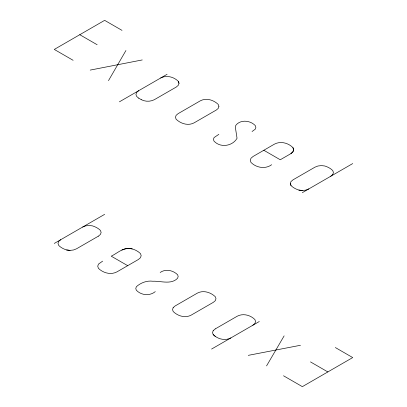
<?xml version="1.0" encoding="UTF-8"?>
<svg xmlns="http://www.w3.org/2000/svg" width="407" height="407" viewBox="0 0 407 407"><rect width="100%" height="100%" fill="white"/><g stroke="black" fill="none" stroke-linecap="round" stroke-linejoin="round"><path stroke-width="0.61" d="M308.796 188.929L305.749 190.12L302.355 190.507L298.921 190.1A20.075 11.589 0 0 1 291.005 185.531L290.303 183.547L290.969 181.588L293.035 179.828L314.962 167.17L317.974 165.995L321.403 165.593L324.837 166A20.075 11.589 0 0 1 332.753 170.569L333.44 172.553L332.743 174.537M160.653 78.012C166.483 74.908 173.784 76.811 178.307 81.329L179.009 83.308L178.312 85.292L176.282 87.032L154.289 99.725C150.285 101.76 145.401 101.755 141.397 99.725M213.202 330.647L212.5 332.636L213.202 334.615C217.73 339.128 225.03 341.03 230.861 337.932M108.491 80.642L125.931 50.524M266.56 365.903L284.137 335.867M263.812 150.259L280.265 159.763L290.913 153.617L292.908 151.816L293.61 149.715L292.948 147.634C288.232 142.888 280.565 140.868 274.466 144.119L253.108 156.451L250.997 158.226L250.269 160.312L250.961 162.408C256.303 167.821 265.333 169.378 271.652 164.733M290.913 153.617L292.943 151.836L293.645 149.735L292.948 147.634M138.67 90.705L136.63 92.445L135.933 94.424L136.599 96.388L138.604 98.102M98.402 236.157L100.443 234.412L101.145 232.433L100.443 230.448A20.075 11.589 0 0 0 92.516 225.885L89.087 225.478L85.653 225.885L82.641 227.055M330.713 176.277L332.753 174.532M213.197 330.652L215.237 328.912M252.849 325.239L254.874 323.499L255.576 321.52L254.909 319.556C250.376 315.043 243.06 313.11 237.22 316.219L215.227 328.912M60.729 239.708L58.659 241.468L57.998 243.427L58.7 245.411A20.075 11.589 0 0 0 66.616 249.979L70.045 250.386L73.443 250L76.491 248.809L98.413 236.152M119.404 101.826L167.099 74.288M218.859 134.335L214.057 137.576L213.436 139.331L213.985 141.076C220.294 148.107 232.555 146.245 237.042 138.283L235.46 127.991L235.77 125.381C240.435 119.276 250.371 120.289 255.326 125.636L255.876 127.406L255.275 129.182L252.06 131.512M54.284 243.427L104.645 214.352M102.63 261.152L98.428 264.143L97.731 266.249L98.428 268.35C103.21 273.041 110.846 275.142 116.977 271.861L138.334 259.529L140.446 257.753L141.173 255.667L140.486 253.571C137.266 250.575 133.064 248.499 128.612 248.458C121.958 248.407 116.911 253.449 111.243 256.181L127.701 265.679M160.175 272.466C165.598 268.63 173.168 270.258 177.65 274.791L178.18 276.551L177.549 278.312C171.169 284.925 160.714 280.835 152.823 281.237C146.851 280.423 140.822 282.743 136.376 286.681L135.77 288.456L136.325 290.227C141.26 295.406 149.669 296.23 155.281 291.631M302.355 192.648L352.716 163.573M211.594 349.053L259.29 321.52M121.891 250.035L125.005 248.881L128.648 248.479L132.255 248.86M90.217 70.09L142.247 59.941M248.28 355.352L300.452 345.284M298.921 190.1L302.355 190.507M66.616 249.979L70.045 250.386M122.014 30.377L104.645 20.35L54.284 49.425L73.118 60.302M79.782 34.707L97.146 44.729M138.594 98.107L141.407 99.72M335.353 347.547L352.716 357.575L302.355 386.65L283.516 375.773M310.485 361.904L327.849 371.932M213.207 334.61L215.237 336.35M290.303 183.547L291.005 185.531M178.307 81.329L179.009 83.308M218.91 106.385L218.274 108.364L216.285 110.043L194.083 122.863C188.095 126.058 180.784 123.703 176.124 119.241L175.458 117.282L176.124 115.323L178.118 113.645L200.32 100.824C206.283 97.609 213.578 99.959 218.218 104.411L218.91 106.385M173.173 307.621L172.532 309.595L173.224 311.574C177.869 316.025 185.16 318.376 191.127 315.155L213.324 302.34L215.323 300.661L215.985 298.697L215.323 296.739C210.663 292.282 203.347 289.926 197.359 293.121L175.158 305.937L173.173 307.621"/></g></svg>
